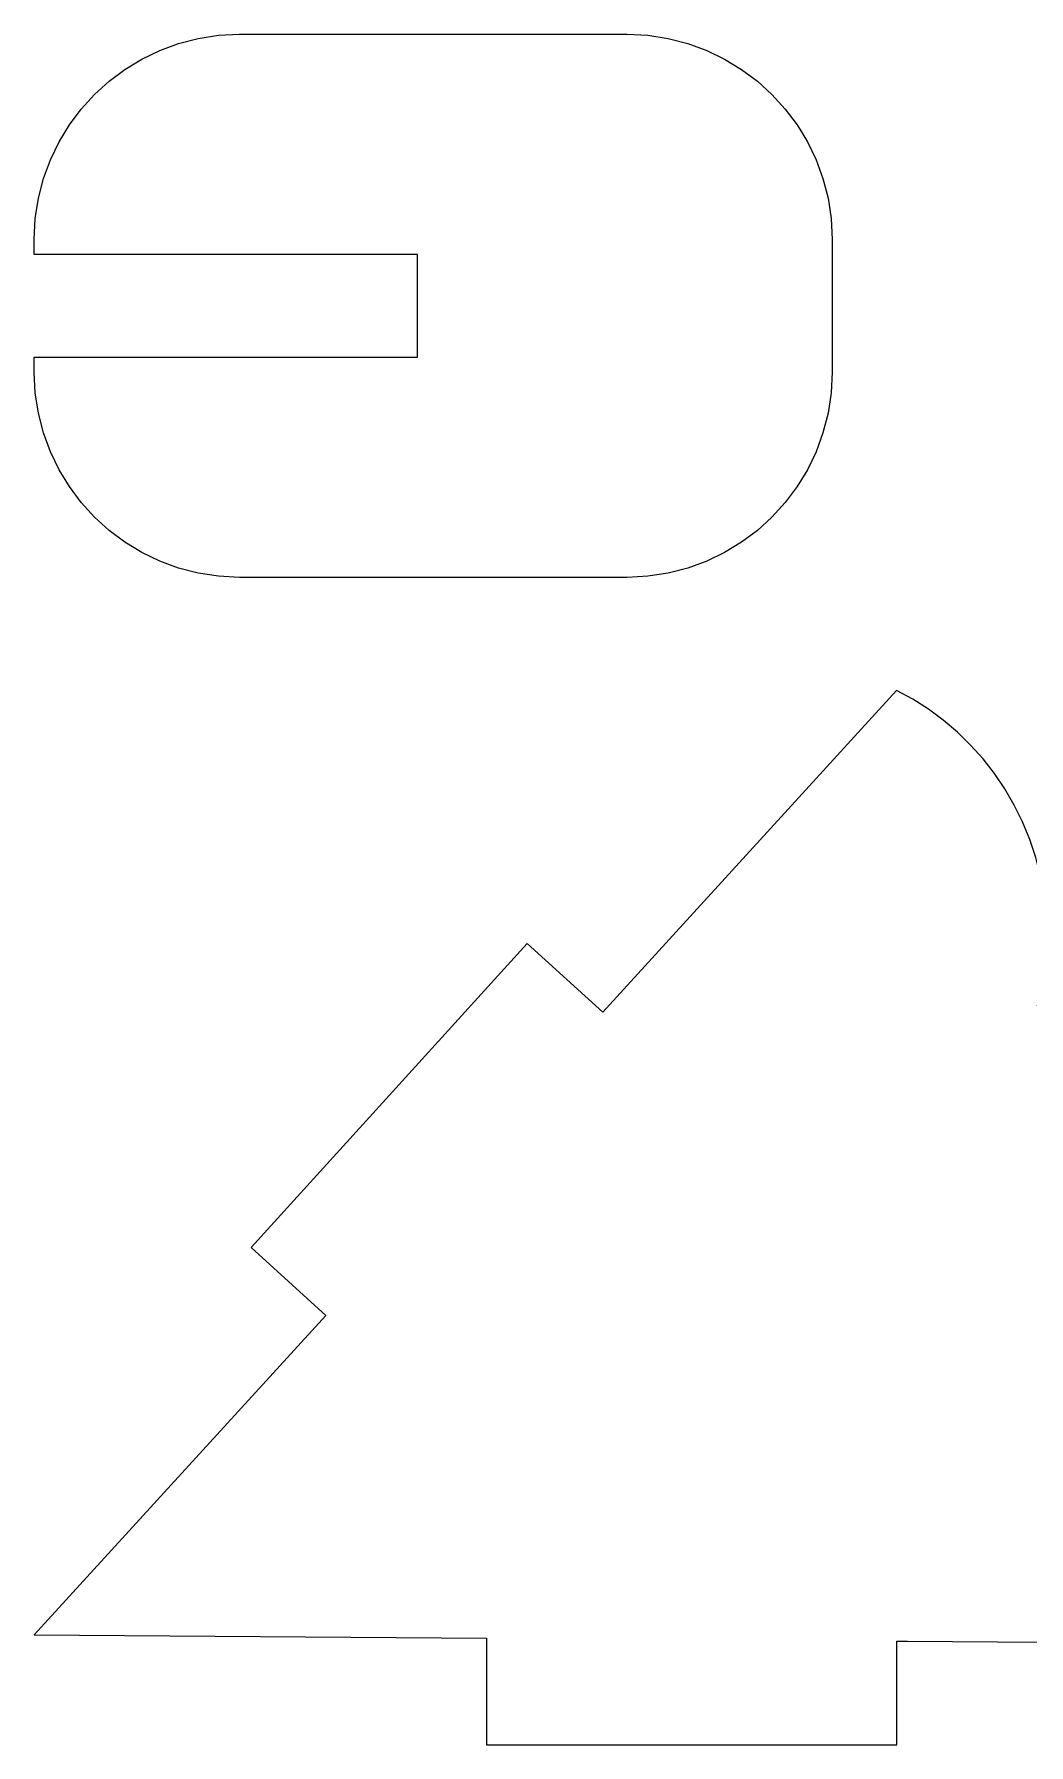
# Model space of a CAD drawing. Header units: millimetres. Extents: x -580 to 580, y -723 to 723.
# Drawn here: x 43.33 to 70.14, y 515.92 to 562.01 of the extents above; entities that cross this region are included whole.
import ezdxf

# ---------------------------------------------------------------- set-up
doc = ezdxf.new("R2010")
doc.units = ezdxf.units.MM
doc.header["$MEASUREMENT"] = 0
doc.layers.add('Camada 1', color=7, linetype='Continuous')

msp = doc.modelspace()

# ---------------------------------------------------------------- linework, layer by layer
at = {"layer": 'Camada 1', "color": 250, "lineweight": 9}
for points, knots in [([(43.3294, 556.4809), (43.3294, 556.4809), (43.3294, 556.0777), (43.3294, 556.0777), (43.3294, 556.0777), (43.3294, 556.0777), (53.6663, 556.0777), (53.6663, 556.0777), (53.6663, 556.0777), (53.6663, 556.0777), (53.6663, 553.3123), (53.6663, 553.3123), (53.6663, 553.3123), (53.6663, 553.3123), (43.3294, 553.3123), (43.3294, 553.3123), (43.3294, 553.3123), (43.3294, 553.3123), (43.3294, 552.9086), (43.3294, 552.9086), (43.3294, 552.9086), (43.3294, 552.9086), (43.358, 552.3452), (43.358, 552.3452), (43.358, 552.3452), (43.358, 552.3452), (43.4422, 551.7975), (43.4422, 551.7975), (43.4422, 551.7975), (43.4422, 551.7975), (43.5791, 551.2686), (43.5791, 551.2686), (43.5791, 551.2686), (43.5791, 551.2686), (43.7657, 550.7611), (43.7657, 550.7611), (43.7657, 550.7611), (43.7657, 550.7611), (43.9994, 550.2779), (43.9994, 550.2779), (43.9994, 550.2779), (43.9994, 550.2779), (44.2772, 549.8219), (44.2772, 549.8219), (44.2772, 549.8219), (44.2772, 549.8219), (44.5964, 549.3957), (44.5964, 549.3957), (44.5964, 549.3957), (44.5964, 549.3957), (44.954, 549.0025), (44.954, 549.0025), (44.954, 549.0025), (44.954, 549.0025), (45.3473, 548.6449), (45.3473, 548.6449), (45.3473, 548.6449), (45.3473, 548.6449), (45.7733, 548.3257), (45.7733, 548.3257), (45.7733, 548.3257), (45.7733, 548.3257), (46.2294, 548.0479), (46.2294, 548.0479), (46.2294, 548.0479), (46.2294, 548.0479), (46.7126, 547.8142), (46.7126, 547.8142), (46.7126, 547.8142), (46.7126, 547.8142), (47.2201, 547.6276), (47.2201, 547.6276), (47.2201, 547.6276), (47.2201, 547.6276), (47.7491, 547.4908), (47.7491, 547.4908), (47.7491, 547.4908), (47.7491, 547.4908), (48.2967, 547.4065), (48.2967, 547.4065), (48.2967, 547.4065), (48.2967, 547.4065), (48.8601, 547.3779), (48.8601, 547.3779), (48.8601, 547.3779), (48.8601, 547.3779), (59.3098, 547.3779), (59.3098, 547.3779), (59.3098, 547.3779), (59.3098, 547.3779), (59.8732, 547.4065), (59.8732, 547.4065), (59.8732, 547.4065), (59.8732, 547.4065), (60.4208, 547.4908), (60.4208, 547.4908), (60.4208, 547.4908), (60.4208, 547.4908), (60.9497, 547.6276), (60.9497, 547.6276), (60.9497, 547.6276), (60.9497, 547.6276), (61.4573, 547.8142), (61.4573, 547.8142), (61.4573, 547.8142), (61.4573, 547.8142), (61.9405, 548.0479), (61.9405, 548.0479), (61.9405, 548.0479), (61.9405, 548.0479), (62.3965, 548.3257), (62.3965, 548.3257), (62.3965, 548.3257), (62.3965, 548.3257), (62.8225, 548.6449), (62.8225, 548.6449), (62.8225, 548.6449), (62.8225, 548.6449), (63.2159, 549.0025), (63.2159, 549.0025), (63.2159, 549.0025), (63.2159, 549.0025), (63.5734, 549.3957), (63.5734, 549.3957), (63.5734, 549.3957), (63.5734, 549.3957), (63.8926, 549.8219), (63.8926, 549.8219), (63.8926, 549.8219), (63.8926, 549.8219), (64.1705, 550.2779), (64.1705, 550.2779), (64.1705, 550.2779), (64.1705, 550.2779), (64.404, 550.7611), (64.404, 550.7611), (64.404, 550.7611), (64.404, 550.7611), (64.5908, 551.2686), (64.5908, 551.2686), (64.5908, 551.2686), (64.5908, 551.2686), (64.7276, 551.7975), (64.7276, 551.7975), (64.7276, 551.7975), (64.7276, 551.7975), (64.8118, 552.3452), (64.8118, 552.3452), (64.8118, 552.3452), (64.8118, 552.3452), (64.8405, 552.9086), (64.8405, 552.9086), (64.8405, 552.9086), (64.8405, 552.9086), (64.8405, 556.4809), (64.8405, 556.4809), (64.8405, 556.4809), (64.8405, 556.4809), (64.8118, 557.0443), (64.8118, 557.0443), (64.8118, 557.0443), (64.8118, 557.0443), (64.7276, 557.5919), (64.7276, 557.5919), (64.7276, 557.5919), (64.7276, 557.5919), (64.5908, 558.1208), (64.5908, 558.1208), (64.5908, 558.1208), (64.5908, 558.1208), (64.404, 558.6283), (64.404, 558.6283), (64.404, 558.6283), (64.404, 558.6283), (64.1705, 559.1115), (64.1705, 559.1115), (64.1705, 559.1115), (64.1705, 559.1115), (63.8926, 559.5675), (63.8926, 559.5675), (63.8926, 559.5675), (63.8926, 559.5675), (63.5734, 559.9937), (63.5734, 559.9937), (63.5734, 559.9937), (63.5734, 559.9937), (63.2159, 560.3869), (63.2159, 560.3869), (63.2159, 560.3869), (63.2159, 560.3869), (62.8225, 560.7446), (62.8225, 560.7446), (62.8225, 560.7446), (62.8225, 560.7446), (62.3965, 561.0637), (62.3965, 561.0637), (62.3965, 561.0637), (62.3965, 561.0637), (61.9405, 561.3415), (61.9405, 561.3415), (61.9405, 561.3415), (61.9405, 561.3415), (61.4573, 561.5752), (61.4573, 561.5752), (61.4573, 561.5752), (61.4573, 561.5752), (60.9497, 561.7618), (60.9497, 561.7618), (60.9497, 561.7618), (60.9497, 561.7618), (60.4208, 561.8986), (60.4208, 561.8986), (60.4208, 561.8986), (60.4208, 561.8986), (59.8732, 561.9829), (59.8732, 561.9829), (59.8732, 561.9829), (59.8732, 561.9829), (59.3098, 562.0116), (59.3098, 562.0116), (59.3098, 562.0116), (59.3098, 562.0116), (48.8601, 562.0116), (48.8601, 562.0116), (48.8601, 562.0116), (48.8601, 562.0116), (48.2967, 561.9829), (48.2967, 561.9829), (48.2967, 561.9829), (48.2967, 561.9829), (47.7491, 561.8986), (47.7491, 561.8986), (47.7491, 561.8986), (47.7491, 561.8986), (47.2201, 561.7618), (47.2201, 561.7618), (47.2201, 561.7618), (47.2201, 561.7618), (46.7126, 561.5752), (46.7126, 561.5752), (46.7126, 561.5752), (46.7126, 561.5752), (46.2294, 561.3415), (46.2294, 561.3415), (46.2294, 561.3415), (46.2294, 561.3415), (45.7733, 561.0637), (45.7733, 561.0637), (45.7733, 561.0637), (45.7733, 561.0637), (45.3473, 560.7446), (45.3473, 560.7446), (45.3473, 560.7446), (45.3473, 560.7446), (44.954, 560.3869), (44.954, 560.3869), (44.954, 560.3869), (44.954, 560.3869), (44.5964, 559.9937), (44.5964, 559.9937), (44.5964, 559.9937), (44.5964, 559.9937), (44.2772, 559.5675), (44.2772, 559.5675), (44.2772, 559.5675), (44.2772, 559.5675), (43.9994, 559.1115), (43.9994, 559.1115), (43.9994, 559.1115), (43.9994, 559.1115), (43.7657, 558.6283), (43.7657, 558.6283), (43.7657, 558.6283), (43.7657, 558.6283), (43.5791, 558.1208), (43.5791, 558.1208), (43.5791, 558.1208), (43.5791, 558.1208), (43.4422, 557.5919), (43.4422, 557.5919), (43.4422, 557.5919), (43.4422, 557.5919), (43.358, 557.0443), (43.358, 557.0443), (43.358, 557.0443), (43.358, 557.0443), (43.3294, 556.4809), (43.3294, 556.4809), (43.3294, 556.4809), (43.3294, 556.4809), (43.3294, 556.4809), (43.3294, 556.4809)], [0, 0, 0, 0, 0.0135135, 0.0135135, 0.0135135, 0.0135135, 0.027027, 0.027027, 0.027027, 0.027027, 0.0405405, 0.0405405, 0.0405405, 0.0405405, 0.0540541, 0.0540541, 0.0540541, 0.0540541, 0.0675676, 0.0675676, 0.0675676, 0.0675676, 0.0810811, 0.0810811, 0.0810811, 0.0810811, 0.0945946, 0.0945946, 0.0945946, 0.0945946, 0.1081081, 0.1081081, 0.1081081, 0.1081081, 0.1216216, 0.1216216, 0.1216216, 0.1216216, 0.1351351, 0.1351351, 0.1351351, 0.1351351, 0.1486486, 0.1486486, 0.1486486, 0.1486486, 0.1621622, 0.1621622, 0.1621622, 0.1621622, 0.1756757, 0.1756757, 0.1756757, 0.1756757, 0.1891892, 0.1891892, 0.1891892, 0.1891892, 0.2027027, 0.2027027, 0.2027027, 0.2027027, 0.2162162, 0.2162162, 0.2162162, 0.2162162, 0.2297297, 0.2297297, 0.2297297, 0.2297297, 0.2432432, 0.2432432, 0.2432432, 0.2432432, 0.2567568, 0.2567568, 0.2567568, 0.2567568, 0.2702703, 0.2702703, 0.2702703, 0.2702703, 0.2837838, 0.2837838, 0.2837838, 0.2837838, 0.2972973, 0.2972973, 0.2972973, 0.2972973, 0.3108108, 0.3108108, 0.3108108, 0.3108108, 0.3243243, 0.3243243, 0.3243243, 0.3243243, 0.3378378, 0.3378378, 0.3378378, 0.3378378, 0.3513514, 0.3513514, 0.3513514, 0.3513514, 0.3648649, 0.3648649, 0.3648649, 0.3648649, 0.3783784, 0.3783784, 0.3783784, 0.3783784, 0.3918919, 0.3918919, 0.3918919, 0.3918919, 0.4054054, 0.4054054, 0.4054054, 0.4054054, 0.4189189, 0.4189189, 0.4189189, 0.4189189, 0.4324324, 0.4324324, 0.4324324, 0.4324324, 0.4459459, 0.4459459, 0.4459459, 0.4459459, 0.4594595, 0.4594595, 0.4594595, 0.4594595, 0.472973, 0.472973, 0.472973, 0.472973, 0.4864865, 0.4864865, 0.4864865, 0.4864865, 0.5, 0.5, 0.5, 0.5, 0.5135135, 0.5135135, 0.5135135, 0.5135135, 0.527027, 0.527027, 0.527027, 0.527027, 0.5405405, 0.5405405, 0.5405405, 0.5405405, 0.5540541, 0.5540541, 0.5540541, 0.5540541, 0.5675676, 0.5675676, 0.5675676, 0.5675676, 0.5810811, 0.5810811, 0.5810811, 0.5810811, 0.5945946, 0.5945946, 0.5945946, 0.5945946, 0.6081081, 0.6081081, 0.6081081, 0.6081081, 0.6216216, 0.6216216, 0.6216216, 0.6216216, 0.6351351, 0.6351351, 0.6351351, 0.6351351, 0.6486486, 0.6486486, 0.6486486, 0.6486486, 0.6621622, 0.6621622, 0.6621622, 0.6621622, 0.6756757, 0.6756757, 0.6756757, 0.6756757, 0.6891892, 0.6891892, 0.6891892, 0.6891892, 0.7027027, 0.7027027, 0.7027027, 0.7027027, 0.7162162, 0.7162162, 0.7162162, 0.7162162, 0.7297297, 0.7297297, 0.7297297, 0.7297297, 0.7432432, 0.7432432, 0.7432432, 0.7432432, 0.7567568, 0.7567568, 0.7567568, 0.7567568, 0.7702703, 0.7702703, 0.7702703, 0.7702703, 0.7837838, 0.7837838, 0.7837838, 0.7837838, 0.7972973, 0.7972973, 0.7972973, 0.7972973, 0.8108108, 0.8108108, 0.8108108, 0.8108108, 0.8243243, 0.8243243, 0.8243243, 0.8243243, 0.8378378, 0.8378378, 0.8378378, 0.8378378, 0.8513514, 0.8513514, 0.8513514, 0.8513514, 0.8648649, 0.8648649, 0.8648649, 0.8648649, 0.8783784, 0.8783784, 0.8783784, 0.8783784, 0.8918919, 0.8918919, 0.8918919, 0.8918919, 0.9054054, 0.9054054, 0.9054054, 0.9054054, 0.9189189, 0.9189189, 0.9189189, 0.9189189, 0.9324324, 0.9324324, 0.9324324, 0.9324324, 0.9459459, 0.9459459, 0.9459459, 0.9459459, 0.9594595, 0.9594595, 0.9594595, 0.9594595, 0.972973, 0.972973, 0.972973, 0.972973, 1, 1, 1, 1]), ([(66.586, 515.9248), (66.586, 515.9248), (55.5246, 515.9248), (55.5246, 515.9248), (55.5246, 515.9248), (55.5246, 515.9248), (55.5246, 518.7974), (55.5246, 518.7974), (55.5246, 518.7974), (55.5246, 518.7974), (43.3294, 518.8848), (43.3294, 518.8848), (43.3294, 518.8848), (43.3294, 518.8848), (51.194, 527.495), (51.194, 527.495), (51.194, 527.495), (51.194, 527.495), (49.1792, 529.3245), (49.1792, 529.3245), (49.1792, 529.3245), (49.1792, 529.3245), (56.6152, 537.5139), (56.6152, 537.5139), (56.6152, 537.5139), (56.6152, 537.5139), (58.6544, 535.6622), (58.6544, 535.6622), (58.6544, 535.6622), (58.6544, 535.6622), (66.5705, 544.3299), (66.5705, 544.3299), (66.5705, 544.3299), (66.5705, 544.3299), (67.0112, 544.0923), (67.0112, 544.0923), (67.0112, 544.0923), (67.0112, 544.0923), (67.4331, 543.8251), (67.4331, 543.8251), (67.4331, 543.8251), (67.4331, 543.8251), (67.8349, 543.5299), (67.8349, 543.5299), (67.8349, 543.5299), (67.8349, 543.5299), (68.2152, 543.2079), (68.2152, 543.2079), (68.2152, 543.2079), (68.2152, 543.2079), (68.5729, 542.8605), (68.5729, 542.8605), (68.5729, 542.8605), (68.5729, 542.8605), (68.9064, 542.489), (68.9064, 542.489), (68.9064, 542.489), (68.9064, 542.489), (69.2144, 542.0948), (69.2144, 542.0948), (69.2144, 542.0948), (69.2144, 542.0948), (69.4957, 541.6792), (69.4957, 541.6792), (69.4957, 541.6792), (69.4957, 541.6792), (69.7488, 541.2436), (69.7488, 541.2436), (69.7488, 541.2436), (69.7488, 541.2436), (69.9726, 540.7893), (69.9726, 540.7893), (69.9726, 540.7893), (69.9726, 540.7893), (70.1655, 540.3177), (70.1655, 540.3177), (70.1655, 540.3177), (70.1655, 540.3177), (70.3264, 539.8301), (70.3264, 539.8301), (70.3264, 539.8301), (70.3264, 539.8301), (70.4539, 539.3279), (70.4539, 539.3279), (70.4539, 539.3279), (70.4539, 539.3279), (70.5465, 538.8126), (70.5465, 538.8126), (70.5465, 538.8126), (70.5465, 538.8126), (70.6031, 538.2851), (70.6031, 538.2851), (70.6031, 538.2851), (70.6031, 538.2851), (70.6223, 537.7473), (70.6223, 537.7473), (70.6223, 537.7473), (70.6223, 537.7473), (70.6063, 537.2544), (70.6063, 537.2544), (70.6063, 537.2544), (70.6063, 537.2544), (70.5588, 536.7704), (70.5588, 536.7704), (70.5588, 536.7704), (70.5588, 536.7704), (70.4809, 536.2963), (70.4809, 536.2963), (70.4809, 536.2963), (70.4809, 536.2963), (70.3734, 535.8331), (70.3734, 535.8331), (70.3734, 535.8331), (70.3734, 535.8331), (70.8019, 535.5917), (70.8019, 535.5917), (70.8019, 535.5917), (70.8019, 535.5917), (71.2121, 535.322), (71.2121, 535.322), (71.2121, 535.322), (71.2121, 535.322), (71.6023, 535.0257), (71.6023, 535.0257), (71.6023, 535.0257), (71.6023, 535.0257), (71.9716, 534.7036), (71.9716, 534.7036), (71.9716, 534.7036), (71.9716, 534.7036), (72.3187, 534.3573), (72.3187, 534.3573), (72.3187, 534.3573), (72.3187, 534.3573), (72.6421, 533.988), (72.6421, 533.988), (72.6421, 533.988), (72.6421, 533.988), (72.9407, 533.5969), (72.9407, 533.5969), (72.9407, 533.5969), (72.9407, 533.5969), (73.2132, 533.1854), (73.2132, 533.1854), (73.2132, 533.1854), (73.2132, 533.1854), (73.4585, 532.7548), (73.4585, 532.7548), (73.4585, 532.7548), (73.4585, 532.7548), (73.6751, 532.3061), (73.6751, 532.3061), (73.6751, 532.3061), (73.6751, 532.3061), (73.8619, 531.841), (73.8619, 531.841), (73.8619, 531.841), (73.8619, 531.841), (74.0175, 531.3606), (74.0175, 531.3606), (74.0175, 531.3606), (74.0175, 531.3606), (74.1407, 530.866), (74.1407, 530.866), (74.1407, 530.866), (74.1407, 530.866), (74.2303, 530.3588), (74.2303, 530.3588), (74.2303, 530.3588), (74.2303, 530.3588), (74.285, 529.8401), (74.285, 529.8401), (74.285, 529.8401), (74.285, 529.8401), (74.3035, 529.3113), (74.3035, 529.3113), (74.3035, 529.3113), (74.3035, 529.3113), (74.2759, 528.6664), (74.2759, 528.6664), (74.2759, 528.6664), (74.2759, 528.6664), (74.9492, 528.567), (74.9492, 528.567), (74.9492, 528.567), (74.9492, 528.567), (75.6008, 528.4061), (75.6008, 528.4061), (75.6008, 528.4061), (75.6008, 528.4061), (76.2278, 528.1864), (76.2278, 528.1864), (76.2278, 528.1864), (76.2278, 528.1864), (76.8272, 527.9112), (76.8272, 527.9112), (76.8272, 527.9112), (76.8272, 527.9112), (77.3958, 527.5834), (77.3958, 527.5834), (77.3958, 527.5834), (77.3958, 527.5834), (77.9308, 527.2061), (77.9308, 527.2061), (77.9308, 527.2061), (77.9308, 527.2061), (78.4291, 526.7824), (78.4291, 526.7824), (78.4291, 526.7824), (78.4291, 526.7824), (78.8877, 526.3153), (78.8877, 526.3153), (78.8877, 526.3153), (78.8877, 526.3153), (79.3035, 525.8079), (79.3035, 525.8079), (79.3035, 525.8079), (79.3035, 525.8079), (79.6737, 525.2633), (79.6737, 525.2633), (79.6737, 525.2633), (79.6737, 525.2633), (79.9952, 524.6845), (79.9952, 524.6845), (79.9952, 524.6845), (79.9952, 524.6845), (80.2649, 524.0745), (80.2649, 524.0745), (80.2649, 524.0745), (80.2649, 524.0745), (80.4799, 523.4366), (80.4799, 523.4366), (80.4799, 523.4366), (80.4799, 523.4366), (80.6372, 522.7735), (80.6372, 522.7735), (80.6372, 522.7735), (80.6372, 522.7735), (80.7338, 522.0885), (80.7338, 522.0885), (80.7338, 522.0885), (80.7338, 522.0885), (80.7667, 521.3847), (80.7667, 521.3847), (80.7667, 521.3847), (80.7667, 521.3847), (80.7318, 520.6601), (80.7318, 520.6601), (80.7318, 520.6601), (80.7318, 520.6601), (80.6294, 519.9557), (80.6294, 519.9557), (80.6294, 519.9557), (80.6294, 519.9557), (80.4627, 519.2748), (80.4627, 519.2748), (80.4627, 519.2748), (80.4627, 519.2748), (80.2352, 518.621), (80.2352, 518.621), (80.2352, 518.621), (80.2352, 518.621), (66.8703, 518.7161), (66.8703, 518.7161), (66.8703, 518.7161), (66.8703, 518.7161), (66.586, 518.7183), (66.586, 518.7183), (66.586, 518.7183), (66.586, 518.7183), (66.586, 515.9248), (66.586, 515.9248), (66.586, 515.9248), (66.586, 515.9248), (66.586, 515.9248), (66.586, 515.9248)], [0, 0, 0, 0, 0.0142857, 0.0142857, 0.0142857, 0.0142857, 0.0285714, 0.0285714, 0.0285714, 0.0285714, 0.0428571, 0.0428571, 0.0428571, 0.0428571, 0.0571429, 0.0571429, 0.0571429, 0.0571429, 0.0714286, 0.0714286, 0.0714286, 0.0714286, 0.0857143, 0.0857143, 0.0857143, 0.0857143, 0.1, 0.1, 0.1, 0.1, 0.1142857, 0.1142857, 0.1142857, 0.1142857, 0.1285714, 0.1285714, 0.1285714, 0.1285714, 0.1428571, 0.1428571, 0.1428571, 0.1428571, 0.1571429, 0.1571429, 0.1571429, 0.1571429, 0.1714286, 0.1714286, 0.1714286, 0.1714286, 0.1857143, 0.1857143, 0.1857143, 0.1857143, 0.2, 0.2, 0.2, 0.2, 0.2142857, 0.2142857, 0.2142857, 0.2142857, 0.2285714, 0.2285714, 0.2285714, 0.2285714, 0.2428571, 0.2428571, 0.2428571, 0.2428571, 0.2571429, 0.2571429, 0.2571429, 0.2571429, 0.2714286, 0.2714286, 0.2714286, 0.2714286, 0.2857143, 0.2857143, 0.2857143, 0.2857143, 0.3, 0.3, 0.3, 0.3, 0.3142857, 0.3142857, 0.3142857, 0.3142857, 0.3285714, 0.3285714, 0.3285714, 0.3285714, 0.3428571, 0.3428571, 0.3428571, 0.3428571, 0.3571429, 0.3571429, 0.3571429, 0.3571429, 0.3714286, 0.3714286, 0.3714286, 0.3714286, 0.3857143, 0.3857143, 0.3857143, 0.3857143, 0.4, 0.4, 0.4, 0.4, 0.4142857, 0.4142857, 0.4142857, 0.4142857, 0.4285714, 0.4285714, 0.4285714, 0.4285714, 0.4428571, 0.4428571, 0.4428571, 0.4428571, 0.4571429, 0.4571429, 0.4571429, 0.4571429, 0.4714286, 0.4714286, 0.4714286, 0.4714286, 0.4857143, 0.4857143, 0.4857143, 0.4857143, 0.5, 0.5, 0.5, 0.5, 0.5142857, 0.5142857, 0.5142857, 0.5142857, 0.5285714, 0.5285714, 0.5285714, 0.5285714, 0.5428571, 0.5428571, 0.5428571, 0.5428571, 0.5571429, 0.5571429, 0.5571429, 0.5571429, 0.5714286, 0.5714286, 0.5714286, 0.5714286, 0.5857143, 0.5857143, 0.5857143, 0.5857143, 0.6, 0.6, 0.6, 0.6, 0.6142857, 0.6142857, 0.6142857, 0.6142857, 0.6285714, 0.6285714, 0.6285714, 0.6285714, 0.6428571, 0.6428571, 0.6428571, 0.6428571, 0.6571429, 0.6571429, 0.6571429, 0.6571429, 0.6714286, 0.6714286, 0.6714286, 0.6714286, 0.6857143, 0.6857143, 0.6857143, 0.6857143, 0.7, 0.7, 0.7, 0.7, 0.7142857, 0.7142857, 0.7142857, 0.7142857, 0.7285714, 0.7285714, 0.7285714, 0.7285714, 0.7428571, 0.7428571, 0.7428571, 0.7428571, 0.7571429, 0.7571429, 0.7571429, 0.7571429, 0.7714286, 0.7714286, 0.7714286, 0.7714286, 0.7857143, 0.7857143, 0.7857143, 0.7857143, 0.8, 0.8, 0.8, 0.8, 0.8142857, 0.8142857, 0.8142857, 0.8142857, 0.8285714, 0.8285714, 0.8285714, 0.8285714, 0.8428571, 0.8428571, 0.8428571, 0.8428571, 0.8571429, 0.8571429, 0.8571429, 0.8571429, 0.8714286, 0.8714286, 0.8714286, 0.8714286, 0.8857143, 0.8857143, 0.8857143, 0.8857143, 0.9, 0.9, 0.9, 0.9, 0.9142857, 0.9142857, 0.9142857, 0.9142857, 0.9285714, 0.9285714, 0.9285714, 0.9285714, 0.9428571, 0.9428571, 0.9428571, 0.9428571, 0.9571429, 0.9571429, 0.9571429, 0.9571429, 0.9714286, 0.9714286, 0.9714286, 0.9714286, 1, 1, 1, 1])]:
    msp.add_open_spline(points, degree=3, knots=knots, dxfattribs=at)

doc.saveas('drawing.dxf')
